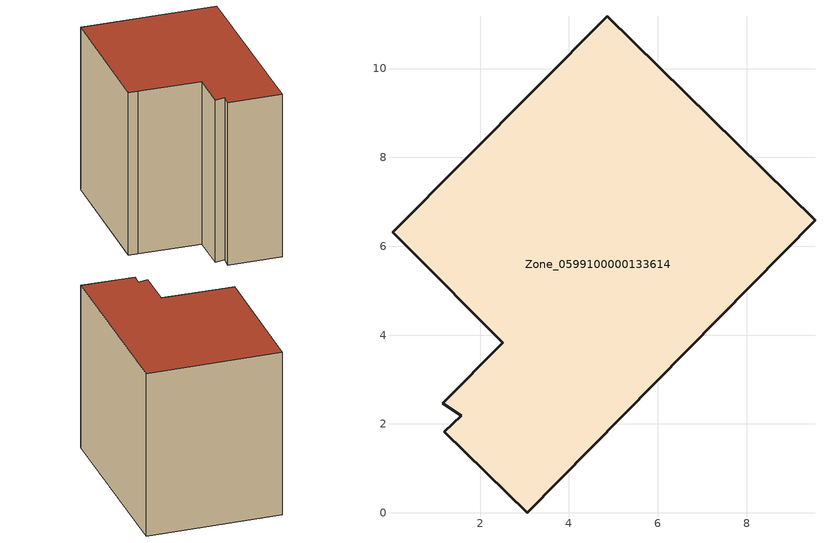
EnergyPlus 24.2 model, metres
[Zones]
Zone_0599100000133614
 floor ground (C_G): 0.03,6.32 4.86,11.18 9.54,6.59 3.06,0 1.2,1.83 1.57,2.19 1.16,2.46 2.51,3.83 0.34,6.01 z0
 wall outside (C_F): 3.06,0 9.54,6.59 4.86,11.18 0.03,6.32 0.34,6.01 2.51,3.83 1.16,2.46 1.57,2.19 1.2,1.83 3.06,0 z0:8.32
 roof outside (C_R): 1.2,1.83 3.06,0 9.54,6.59 4.86,11.18 0.03,6.32 0.34,6.01 2.51,3.83 1.16,2.46 1.57,2.19 z8.32
[BUILDING]
Pand.0599100000133614: North Axis=0; Terrain=City; Loads Convergence Tolerance Value=0.04; Temperature Convergence Tolerance Value=0.4; Solar Distribution=FullExterior; Maximum Number of Warmup Days=25; Minimum Number of Warmup Days=1
[Site:Location]
Rotterdam.The.Hague.AP_ZH_NLD Design_Conditions: Latitude=51.96; Longitude=4.45; Time Zone=1; Elevation=-4.5
[SITE:GROUNDTEMPERATURE:BUILDINGSURFACE]
18, 18, 18, 18, 18, 18, 18, 18, 18, 18, 18, 18
[MATERIAL] Thermal Absorptance=0.9; Solar Absorptance=0.7; Visible Absorptance=0.7
Name | Roughness | Thickness | Conductivity | Density | Specific Heat
G.TI.1975-1991 | MediumSmooth | 0.15 | 0.288461 | 540 | 1210
F.TI.1975-1991 | Rough | 0.3 | 0.230769 | 1920 | 840
R.TI.1975-1991 | MediumRough | 0.2 | 0.153846 | 1500 | 1000
[CONSTRUCTION]
C_G: G.TI.1975-1991
C_F: F.TI.1975-1991
C_R: R.TI.1975-1991
[ZONE]
Zone_0599100000133614: Type=1; Multiplier=1; Ceiling Height=Autocalculate; Volume=Autocalculate; Floor Area=autocalculate; Part of Total Floor Area=Yes
[ZONEINFILTRATION:DESIGNFLOWRATE]
Infil_Zone_0599100000133614: Zone or ZoneList or Space or SpaceList=Zone_0599100000133614; Schedule=AlwaysOn; Design Flow Rate Calculation Method=Flow/Area; Flow Rate per Floor Area=0.003; Constant Term Coefficient=1; Temperature Term Coefficient=0; Velocity Term Coefficient=0; Velocity Squared Term Coefficient=0
[HVACTEMPLATE:ZONE:IDEALLOADSAIRSYSTEM]
Zone_0599100000133614: Maximum Heating Supply Air Temperature=50; Minimum Cooling Supply Air Temperature=13; Maximum Heating Supply Air Humidity Ratio=0.0156; Minimum Cooling Supply Air Humidity Ratio=0.0077; Heating Limit=NoLimit; Cooling Limit=NoLimit; Dehumidification Control Type=ConstantSensibleHeatRatio; Cooling Sensible Heat Ratio=0.7; Dehumidification Setpoint=60; Humidification Control Type=None; Humidification Setpoint=30; Outdoor Air Method=None; Outdoor Air Flow Rate per Person=0.00944; Outdoor Air Flow Rate per Zone Floor Area=0; Outdoor Air Flow Rate per Zone=0; Demand Controlled Ventilation Type=None; Outdoor Air Economizer Type=NoEconomizer; Heat Recovery Type=None; Sensible Heat Recovery Effectiveness=0.7; Latent Heat Recovery Effectiveness=0.65
[ZONECONTROL:THERMOSTAT]
ThermostatControl_Zone_0599100000133614: Zone or ZoneList=Zone_0599100000133614; Control Type Schedule=DualSetpointControlType; Control 1=Thermostat_Zone_0599100000133614; Temperature Difference Between Cutout And Setpoint=0
[THERMOSTATSETPOINT:DUALSETPOINT]
Thermostat_Zone_0599100000133614: Heating Setpoint Temperature Schedule=HeatingSetpoint_Zone_0599100000133614; Cooling Setpoint Temperature Schedule=CoolingSetpoint_Zone_0599100000133614
[SCHEDULE:COMPACT]
HeatingSetpoint_Zone_0599100000133614: Through: 12/31, For: AllDays, Until: 24:00, 21
CoolingSetpoint_Zone_0599100000133614: Through: 12/31, For: AllDays, Until: 24:00, 24
DualSetpointControlType: Through: 12/31, For: AllDays, Until: 24:00, 4
AlwaysOn: Through: 12/31, For: AllDays, Until: 24:00, 1
